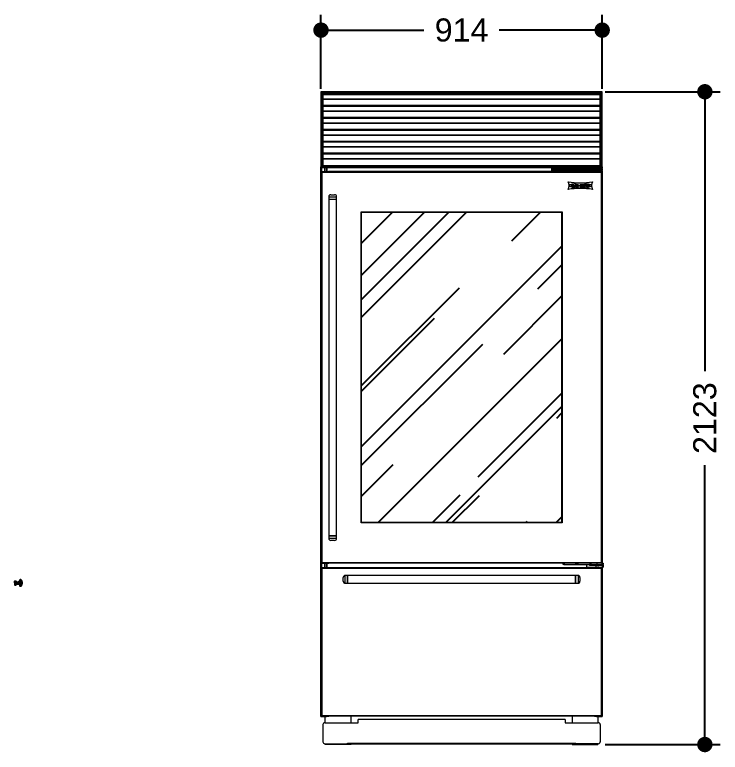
# Model space of a CAD drawing. Header units: inches. Extents: x -12478 to 399182, y -16583 to 525552.
# Drawn here: x -6618 to -4324, y 861 to 3259 of the extents above; entities that cross this region are included whole.
import ezdxf

# ---------------------------------------------------------------- set-up
doc = ezdxf.new("R2010")
doc.units = ezdxf.units.IN
doc.header["$LTSCALE"] = 1000
doc.header["$MEASUREMENT"] = 0
doc.layers.add('8', color=8, linetype='Continuous')
doc.layers.add('brass', color=40, linetype='Continuous')
doc.styles.get("Standard").update_dxf_attribs({"font": 'arial.ttf'})
doc.dimstyles.new('chester 50', dxfattribs={"dimscale": 0.5, "dimtxt": 150, "dimasz": 100, "dimexe": 100, "dimexo": 20, "dimgap": 80, "dimtad": 0, "dimdec": 0, "dimzin": 0, "dimdsep": 46, "dimtxsty": 'Standard', "dimblk": 'DOT', "dimcen": 100, "dimclrd": 1, "dimclre": 1, "dimclrt": 3, "dimadec": 0, "dimazin": 0, "dimtfac": 1, "dimtdec": 0, "dimtofl": 0, "dimtmove": 0, "dimatfit": 3, "dimfxl": 1, "dimtolj": 1, "dimtzin": 0, "dimlwd": -1, "dimarcsym": 0})

# ---------------------------------------------------------------- blocks, each defined once
blk = doc.blocks.new('logo')
at = {"color": 7, "linetype": 'Continuous', "lineweight": 15}
for p, q in [((8.729, 25.731), (8.619, 25.731)), ((8.658, 25.768), (8.803, 25.736)), ((8.833, 25.897), (8.701, 25.897)), ((8.704, 25.647), (8.833, 25.647)), ((8.88, 25.782), (8.733, 25.814)), ((8.736, 25.843), (8.786, 25.843)), ((8.807, 25.705), (8.749, 25.705)), ((8.816, 25.813), (8.919, 25.813)), ((9.036, 25.894), (8.949, 25.894)), ((8.949, 25.894), (8.949, 25.72)), ((8.949, 25.72), (8.96, 25.693)), ((8.96, 25.693), (8.991, 25.67)), ((8.991, 25.67), (9.037, 25.655)), ((9.036, 25.753), (9.036, 25.894)), ((9.04, 25.737), (9.036, 25.753)), ((9.037, 25.655), (9.091, 25.649)), ((9.052, 25.723), (9.04, 25.737)), ((9.07, 25.714), (9.052, 25.723)), ((9.091, 25.711), (9.07, 25.714)), ((9.112, 25.714), (9.091, 25.711)), ((9.091, 25.649), (9.145, 25.655)), ((9.13, 25.723), (9.112, 25.714)), ((9.142, 25.737), (9.13, 25.723)), ((9.146, 25.753), (9.142, 25.737)), ((9.145, 25.655), (9.191, 25.67)), ((9.146, 25.894), (9.146, 25.753)), ((9.232, 25.894), (9.146, 25.894)), ((9.191, 25.67), (9.222, 25.693)), ((9.222, 25.693), (9.232, 25.72)), ((9.232, 25.72), (9.232, 25.894)), ((9.281, 25.893), (9.281, 25.65)), ((9.515, 25.893), (9.281, 25.893)), ((9.281, 25.65), (9.543, 25.65)), ((9.466, 25.847), (9.374, 25.847)), ((9.374, 25.847), (9.374, 25.804)), ((9.374, 25.804), (9.46, 25.804)), ((9.374, 25.746), (9.374, 25.705)), ((9.464, 25.746), (9.374, 25.746)), ((9.374, 25.705), (9.465, 25.705)), ((9.539, 25.782), (9.54, 25.784)), ((9.539, 25.78), (9.539, 25.782)), ((9.539, 25.778), (9.539, 25.78)), ((9.539, 25.776), (9.539, 25.778)), ((9.54, 25.774), (9.539, 25.776)), ((9.54, 25.784), (9.541, 25.786)), ((9.541, 25.772), (9.54, 25.774)), ((9.541, 25.786), (9.543, 25.787)), ((9.558, 25.767), (9.541, 25.772)), ((9.543, 25.65), (9.554, 25.654)), ((9.554, 25.654), (9.569, 25.666)), ((9.572, 25.753), (9.558, 25.767)), ((9.569, 25.666), (9.58, 25.685)), ((9.581, 25.733), (9.572, 25.753)), ((9.58, 25.685), (9.584, 25.709)), ((9.584, 25.709), (9.581, 25.733)), ((9.614, 25.803), (9.614, 25.731)), ((9.76, 25.803), (9.614, 25.803)), ((9.614, 25.731), (9.76, 25.731)), ((9.76, 25.731), (9.76, 25.803)), ((9.784, 25.893), (9.784, 25.827)), ((10.055, 25.893), (9.784, 25.893)), ((9.914, 25.827), (9.784, 25.716)), ((9.784, 25.827), (9.914, 25.827)), ((9.784, 25.716), (9.784, 25.65)), ((9.784, 25.65), (10.055, 25.65)), ((9.925, 25.716), (10.055, 25.827)), ((10.055, 25.716), (9.925, 25.716)), ((10.055, 25.827), (10.055, 25.893)), ((10.055, 25.65), (10.055, 25.716)), ((10.347, 25.893), (10.094, 25.893)), ((10.094, 25.893), (10.094, 25.65)), ((10.094, 25.65), (10.347, 25.65)), ((10.167, 25.827), (10.347, 25.827)), ((10.167, 25.798), (10.167, 25.827)), ((10.316, 25.798), (10.167, 25.798)), ((10.167, 25.746), (10.316, 25.746)), ((10.167, 25.716), (10.167, 25.746)), ((10.347, 25.716), (10.167, 25.716)), ((10.316, 25.746), (10.316, 25.798)), ((10.347, 25.827), (10.347, 25.893)), ((10.347, 25.65), (10.347, 25.716)), ((10.386, 25.893), (10.386, 25.65)), ((10.613, 25.893), (10.386, 25.893)), ((10.386, 25.65), (10.476, 25.65)), ((10.578, 25.827), (10.476, 25.827)), ((10.476, 25.827), (10.476, 25.778)), ((10.476, 25.778), (10.578, 25.778)), ((10.476, 25.747), (10.531, 25.747)), ((10.476, 25.65), (10.476, 25.747)), ((10.531, 25.747), (10.582, 25.65)), ((10.582, 25.65), (10.681, 25.65)), ((10.681, 25.65), (10.631, 25.749)), ((10.72, 25.82), (10.713, 25.772)), ((10.713, 25.772), (10.72, 25.724)), ((10.739, 25.86), (10.72, 25.82)), ((10.72, 25.724), (10.739, 25.683)), ((10.768, 25.887), (10.739, 25.86)), ((10.739, 25.683), (10.768, 25.656)), ((10.802, 25.897), (10.768, 25.887)), ((10.768, 25.656), (10.802, 25.647)), ((10.908, 25.897), (10.802, 25.897)), ((10.802, 25.647), (10.908, 25.647)), ((10.813, 25.797), (10.81, 25.772)), ((10.81, 25.772), (10.813, 25.747)), ((10.821, 25.818), (10.813, 25.797)), ((10.813, 25.747), (10.821, 25.726)), ((10.833, 25.832), (10.821, 25.818)), ((10.821, 25.726), (10.833, 25.711)), ((10.846, 25.837), (10.833, 25.832)), ((10.833, 25.711), (10.847, 25.706)), ((10.863, 25.837), (10.846, 25.837)), ((10.847, 25.706), (10.863, 25.706)), ((10.877, 25.832), (10.863, 25.837)), ((10.863, 25.706), (10.877, 25.711)), ((10.889, 25.818), (10.877, 25.832)), ((10.877, 25.711), (10.889, 25.726)), ((10.897, 25.797), (10.889, 25.818)), ((10.889, 25.726), (10.897, 25.747)), ((10.9, 25.772), (10.897, 25.797)), ((10.897, 25.747), (10.9, 25.772)), ((10.942, 25.887), (10.908, 25.897)), ((10.908, 25.647), (10.942, 25.656)), ((10.971, 25.86), (10.942, 25.887)), ((10.942, 25.656), (10.971, 25.683)), ((10.99, 25.82), (10.971, 25.86)), ((10.971, 25.683), (10.99, 25.724)), ((10.996, 25.772), (10.99, 25.82)), ((10.99, 25.724), (10.996, 25.772))]:
    blk.add_line(p, q, dxfattribs=at)
for centre, radius, start, end in [((7.471, 25.775), 0.918, 327.85017, 32.14983), ((9.811, 35.777), 9.641, 260.67303, 279.32697), ((8.701, 25.815), 0.082, 89.69679, 179.69511), ((8.668, 25.815), 0.0488, 180.00363, 257.82661), ((8.704, 25.732), 0.0854, 180.75489, 270), ((8.736, 25.828), 0.0149, 89.99788, 258.27735), ((8.759, 25.733), 0.0306, 184.71573, 249.57106), ((8.786, 25.813), 0.0305, 359.99664, 89.99664), ((8.799, 25.72), 0.0169, 297.69631, 77.82661), ((8.833, 25.811), 0.0854, 0.81211, 90), ((8.833, 25.732), 0.0855, 270.00008, 0.87745), ((8.87, 25.734), 0.0488, 358.86437, 77.82919), ((9.46, 25.826), 0.0219, 270, 74.44758), ((9.465, 25.725), 0.0208, 270, 91.65501), ((9.519, 25.838), 0.0556, 294.9595, 94.74021), ((10.578, 25.803), 0.0244, 270, 90), ((10.613, 25.82), 0.0732, 284.08162, 90), ((12.151, 25.775), 0.918, 147.85017, 212.14983), ((9.811, 15.773), 9.641, 80.67303, 99.32697)]:
    blk.add_arc(centre, radius, start, end, dxfattribs=at)
blk.add_ellipse((9.811, 25.775), major_axis=(1.399, 0), ratio=0.242229, dxfattribs=at)
blk = doc.blocks.new('subzero-BI-36UG-S front RH')
h = blk.add_hatch()
h.set_pattern_fill('AR-RROOF', color=8, scale=10, angle=45)
h.paths.add_polyline_path([(27.702, 34.593), (2.107, 34.593), (2.107, -5.127), (27.7, -5.127)])
at = {"color": 7, "linetype": 'Continuous', "lineweight": 0}
for p, q in [((-3.096, 50.026), (-3.096, 49.835)), ((-3.02, 50.026), (-3.096, 50.026)), ((-3.096, 49.835), (-3.096, 40.393)), ((32.844, 49.895), (-3.036, 49.895)), ((-3.034, 49.833), (-2.876, 49.675)), ((-2.876, 49.675), (-3.034, 49.833)), ((-3.034, 49.833), (-3.034, 40.395)), ((32.842, 49.833), (-3.034, 49.833)), ((-2.659, 50.026), (-3.02, 50.026)), ((-3.02, 50.026), (-3.02, 49.895)), ((-2.876, 49.675), (-2.876, 40.553)), ((32.684, 49.675), (-2.876, 49.675)), ((-2.846, 49.645), (-2.846, 40.583)), ((32.654, 49.645), (-2.846, 49.645)), ((-2.376, 50.026), (-2.659, 50.026)), ((-2.659, 50.026), (-2.659, 49.895)), ((-2.346, 50.026), (-2.376, 50.026)), ((-2.376, 50.026), (-2.376, 49.895)), ((-2.346, 50.026), (-2.346, 49.895)), ((32.154, 50.026), (-2.346, 50.026)), ((-2.346, 49.895), (-2.346, 50.006)), ((32.154, 50.006), (-2.346, 50.006)), ((32.154, 49.895), (32.154, 50.026)), ((32.184, 50.026), (32.154, 50.026)), ((32.154, 50.006), (32.154, 49.895)), ((32.466, 50.026), (32.184, 50.026)), ((32.184, 49.895), (32.184, 50.026)), ((32.827, 50.026), (32.466, 50.026)), ((32.466, 49.895), (32.466, 50.026)), ((32.654, 40.583), (32.654, 49.645)), ((32.842, 49.833), (32.684, 49.675)), ((32.684, 49.675), (32.842, 49.833)), ((32.684, 40.553), (32.684, 49.675)), ((32.904, 50.026), (32.827, 50.026)), ((32.827, 49.895), (32.827, 50.026)), ((32.842, 40.395), (32.842, 49.833)), ((32.904, 49.835), (32.904, 50.026)), ((32.904, 40.393), (32.904, 49.835)), ((-2.846, 49.098), (32.654, 49.098)), ((-2.846, 49.06), (32.654, 49.06)), ((32.654, 48.243), (-2.846, 48.243)), ((-2.846, 48.171), (32.654, 48.171)), ((-2.846, 47.573), (32.654, 47.573)), ((-2.846, 47.535), (32.654, 47.535)), ((32.654, 46.718), (-2.846, 46.718)), ((-2.846, 46.646), (32.654, 46.646)), ((-2.846, 46.048), (32.654, 46.048)), ((-2.846, 46.01), (32.654, 46.01)), ((32.654, 45.193), (-2.846, 45.193)), ((-2.846, 45.121), (32.654, 45.121)), ((-2.846, 44.523), (32.654, 44.523)), ((-2.846, 44.485), (32.654, 44.485)), ((32.654, 43.668), (-2.846, 43.668)), ((-2.846, 43.596), (32.654, 43.596)), ((-2.846, 42.998), (32.654, 42.998)), ((-2.846, 42.96), (32.654, 42.96)), ((32.654, 42.143), (-2.846, 42.143)), ((-2.846, 42.071), (32.654, 42.071)), ((-2.846, 41.473), (32.654, 41.473)), ((-2.846, 41.435), (32.654, 41.435)), ((-3.096, -10.866), (-3.096, 40.393)), ((-3.096, 39.814), (-3.06, 39.814)), ((-3.096, 39.794), (-3.096, 39.814)), ((-3.096, 39.794), (-3.096, 39.775)), ((-3.096, 39.794), (-3.06, 39.794)), ((-3.096, -10.35), (-3.096, 39.775)), ((-3.096, 39.775), (-3.06, 39.775)), ((-3.06, 39.794), (-3.06, 39.814)), ((-3.006, 39.814), (-3.06, 39.814)), ((-3.06, 39.794), (-3.06, 39.775)), ((-3.058, 39.775), (32.866, 39.775)), ((-3.058, 39.764), (-3.058, 39.775)), ((-3.036, 40.333), (32.844, 40.333)), ((-2.876, 40.553), (-3.034, 40.395)), ((-3.034, 40.395), (-2.876, 40.553)), ((-3.034, 40.395), (32.842, 40.395)), ((-3.02, 40.333), (-3.02, 39.814)), ((-3.006, 39.814), (-2.31, 39.814)), ((-3.006, 39.775), (-3.006, 39.814)), ((-3.006, 39.685), (-3.006, -10.26)), ((32.814, 39.685), (-3.006, 39.685)), ((-2.876, 40.553), (32.684, 40.553)), ((-2.846, 40.583), (32.654, 40.583)), ((-2.659, 40.333), (-2.659, 39.814)), ((-2.376, 39.814), (-2.376, 40.333)), ((-2.346, 40.333), (-2.346, 39.814)), ((-2.31, 39.814), (-2.122, 39.814)), ((-2.31, 39.775), (-2.31, 39.814)), ((-2.122, 39.775), (-2.122, 39.814)), ((27.904, 39.796), (-2.114, 39.796)), ((26.429, 40.333), (26.429, 39.796)), ((26.429, 40.181), (27.126, 40.181)), ((26.429, 40.017), (27.126, 40.017)), ((27.126, 40.181), (27.152, 40.181)), ((27.126, 40.181), (27.126, 40.017)), ((27.126, 40.017), (27.152, 40.017)), ((27.152, 40.181), (27.152, 40.017)), ((27.152, 40.181), (27.652, 40.181)), ((27.152, 40.017), (27.652, 40.017)), ((27.35, 40.333), (27.35, 40.181)), ((27.35, 40.017), (27.35, 39.796)), ((27.652, 40.181), (28.126, 40.181)), ((27.652, 40.181), (27.652, 40.017)), ((27.652, 40.017), (28.126, 40.017)), ((27.904, 39.776), (27.904, 39.94)), ((27.904, 39.94), (28.004, 39.94)), ((28.004, 39.776), (27.904, 39.776)), ((29.529, 39.94), (28.004, 39.94)), ((28.004, 39.94), (28.004, 39.776)), ((29.529, 39.776), (28.004, 39.776)), ((28.064, 40.017), (28.064, 39.981)), ((28.064, 39.94), (28.064, 39.981)), ((28.114, 39.981), (28.064, 39.981)), ((29.852, 39.981), (28.114, 39.981)), ((28.114, 39.981), (28.114, 39.94)), ((28.126, 40.181), (28.29, 40.181)), ((28.126, 40.181), (28.126, 40.017)), ((28.126, 40.017), (28.29, 40.017)), ((28.29, 40.181), (28.29, 40.017)), ((28.29, 40.181), (29.688, 40.181)), ((28.29, 40.017), (29.688, 40.017)), ((28.841, 39.96), (28.841, 39.94)), ((28.841, 39.96), (28.857, 39.96)), ((28.841, 39.96), (28.841, 39.96)), ((28.841, 39.94), (28.841, 39.96)), ((28.857, 39.96), (28.857, 39.94)), ((28.857, 39.96), (29.847, 39.96)), ((28.938, 39.989), (28.963, 40.017)), ((28.997, 40.017), (28.987, 40.006)), ((28.987, 40.006), (29.4, 40.006)), ((28.987, 40.006), (28.987, 39.981)), ((29.11, 40.181), (29.246, 40.333)), ((29.28, 40.333), (29.144, 40.181)), ((29.4, 40.181), (29.4, 40.333)), ((29.4, 39.996), (29.4, 40.017)), ((29.4, 39.981), (29.4, 39.996)), ((29.4, 39.996), (29.408, 39.996)), ((29.408, 40.333), (29.408, 40.181)), ((29.408, 40.017), (29.408, 39.996)), ((29.408, 39.996), (29.77, 39.996)), ((29.529, 39.94), (29.594, 39.94)), ((29.529, 39.776), (29.529, 39.94)), ((29.594, 39.776), (29.529, 39.776)), ((29.594, 39.94), (29.688, 39.94)), ((29.594, 39.94), (29.594, 39.776)), ((29.594, 39.776), (29.688, 39.776)), ((29.688, 40.181), (29.751, 40.181)), ((29.688, 40.181), (29.688, 40.017)), ((29.688, 40.017), (29.751, 40.017)), ((29.688, 39.94), (29.751, 39.94)), ((29.688, 39.776), (29.688, 39.94)), ((29.751, 39.776), (29.688, 39.776)), ((29.751, 40.181), (31.928, 40.181)), ((29.751, 40.181), (29.751, 40.017)), ((29.751, 40.017), (31.928, 40.017)), ((29.751, 39.94), (31.928, 39.94)), ((29.751, 39.94), (29.751, 39.776)), ((29.751, 39.776), (31.928, 39.776)), ((29.847, 39.96), (30.284, 39.96)), ((29.847, 39.94), (29.847, 39.96)), ((30.257, 39.96), (30.321, 39.96)), ((30.284, 39.96), (30.906, 39.96)), ((30.284, 39.94), (30.284, 39.96)), ((30.455, 39.981), (32.029, 39.981)), ((30.538, 39.996), (30.899, 39.996)), ((30.899, 40.181), (30.899, 40.333)), ((30.899, 39.996), (30.899, 40.017)), ((30.899, 39.996), (30.907, 39.996)), ((30.906, 39.94), (30.906, 39.96)), ((30.907, 40.333), (30.907, 40.181)), ((30.907, 40.017), (30.907, 39.996)), ((30.907, 40.006), (31.321, 40.006)), ((30.907, 39.996), (30.907, 39.981)), ((31.164, 40.181), (31.028, 40.333)), ((31.061, 40.333), (31.197, 40.181)), ((31.321, 40.006), (31.311, 40.017)), ((31.321, 40.006), (31.321, 39.981)), ((31.344, 40.017), (31.369, 39.989)), ((31.928, 40.181), (32.028, 40.181)), ((31.928, 40.181), (31.928, 40.017)), ((31.928, 40.017), (32.028, 40.017)), ((31.928, 39.94), (32.028, 39.94)), ((31.928, 39.776), (31.928, 39.94)), ((32.028, 39.776), (31.928, 39.776)), ((31.93, 39.776), (31.93, 39.775)), ((32.028, 40.181), (32.028, 40.017)), ((32.028, 40.181), (32.904, 40.181)), ((32.028, 40.017), (32.028, 39.94)), ((32.028, 40.017), (32.904, 40.017)), ((32.028, 39.94), (32.028, 39.776)), ((32.028, 39.94), (32.904, 39.94)), ((32.028, 39.776), (32.868, 39.776)), ((32.029, 40.276), (32.029, 40.201)), ((32.029, 40.276), (32.904, 40.276)), ((32.029, 40.201), (32.904, 40.201)), ((32.118, 39.776), (32.118, 39.775)), ((32.154, 40.276), (32.154, 40.333)), ((32.154, 40.181), (32.154, 40.201)), ((32.184, 40.333), (32.184, 40.276)), ((32.184, 40.201), (32.184, 40.181)), ((32.466, 40.276), (32.466, 40.333)), ((32.466, 40.181), (32.466, 40.201)), ((32.842, 40.395), (32.684, 40.553)), ((32.684, 40.553), (32.842, 40.395)), ((32.814, 39.776), (32.814, 39.775)), ((32.814, -10.26), (32.814, 39.685)), ((32.827, 40.276), (32.827, 40.333)), ((32.827, 40.181), (32.827, 40.201)), ((32.866, 39.764), (32.866, 39.775)), ((32.868, 39.814), (32.904, 39.814)), ((32.868, 39.814), (32.868, 39.794)), ((32.868, 39.794), (32.868, 39.775)), ((32.868, 39.794), (32.904, 39.794)), ((32.868, 39.775), (32.904, 39.775)), ((32.904, 40.393), (32.904, 40.276)), ((32.904, 40.201), (32.904, 40.276)), ((32.904, 40.201), (32.904, 40.181)), ((32.904, 40.181), (32.904, 40.017)), ((32.904, 39.94), (32.904, 40.017)), ((32.904, 39.94), (32.904, 39.814)), ((32.904, 39.814), (32.904, 39.794)), ((32.904, 39.794), (32.904, 39.775)), ((32.904, 39.775), (32.904, -10.35)), ((-1.846, 36.837), (-1.346, 36.837)), ((-2.096, 36.587), (-1.096, 36.587)), ((-2.096, 36.587), (-2.096, 36.267)), ((-2.096, 36.267), (-1.096, 36.267)), ((-2.096, 36.262), (-2.096, -6.837)), ((-2.096, 36.262), (-1.096, 36.262)), ((-2.03, 36.267), (-2.03, 36.262)), ((-1.162, 36.262), (-1.162, 36.267)), ((-1.096, 36.267), (-1.096, 36.587)), ((-1.096, -6.837), (-1.096, 36.262)), ((-2.096, -6.837), (-1.096, -6.837)), ((-2.096, -6.842), (-2.096, -7.163)), ((-1.096, -6.842), (-2.096, -6.842)), ((-1.096, -7.163), (-2.096, -7.163)), ((-2.03, -6.837), (-2.03, -6.842)), ((-1.346, -7.413), (-1.846, -7.413)), ((-1.162, -6.842), (-1.162, -6.837)), ((-1.096, -7.163), (-1.096, -6.842)), ((-3.06, -10.35), (-3.096, -10.35)), ((-3.096, -10.37), (-3.096, -10.35)), ((-3.096, -10.37), (-3.06, -10.37)), ((-3.096, -10.39), (-3.096, -10.37)), ((-3.06, -10.37), (-3.06, -10.35)), ((-3.06, -10.39), (-3.06, -10.37)), ((-3.058, -10.339), (-3.058, -10.35)), ((32.866, -10.35), (-3.058, -10.35)), ((-3.006, -10.26), (32.814, -10.26)), ((-3.006, -10.39), (-3.006, -10.35)), ((-2.31, -10.39), (-2.31, -10.35)), ((-2.122, -10.39), (-2.122, -10.35)), ((27.904, -10.514), (27.904, -10.35)), ((28.004, -10.35), (28.004, -10.514)), ((29.529, -10.514), (29.529, -10.35)), ((29.594, -10.35), (29.594, -10.514)), ((29.688, -10.514), (29.688, -10.35)), ((29.751, -10.35), (29.751, -10.514)), ((31.368, -10.514), (31.368, -10.35)), ((31.426, -10.35), (31.426, -10.514)), ((32.215, -10.35), (32.215, -10.514)), ((32.866, -10.339), (32.866, -10.35)), ((32.904, -10.35), (32.868, -10.35)), ((32.868, -10.37), (32.868, -10.35)), ((32.868, -10.37), (32.904, -10.37)), ((32.868, -10.37), (32.868, -10.39)), ((32.904, -10.37), (32.904, -10.35)), ((32.904, -10.352), (33.021, -10.352)), ((32.904, -10.37), (32.904, -10.39)), ((33.021, -10.352), (33.021, -10.516)), ((-3.096, -10.39), (-3.06, -10.39)), ((-3.096, -10.866), (-3.06, -10.866)), ((-3.096, -10.885), (-3.096, -10.866)), ((-3.096, -10.885), (-3.096, -10.905)), ((-3.096, -10.885), (-3.06, -10.885)), ((-3.096, -29.905), (-3.096, -10.905)), ((-3.096, -10.905), (-3.06, -10.905)), ((-3.06, -10.39), (-3.006, -10.39)), ((-3.06, -10.885), (-3.06, -10.866)), ((-3.006, -10.866), (-3.06, -10.866)), ((-3.06, -10.885), (-3.06, -10.905)), ((-3.058, -10.916), (-3.058, -10.905)), ((-3.058, -10.905), (32.866, -10.905)), ((-3.02, -10.39), (-3.02, -10.866)), ((-2.31, -10.39), (-3.006, -10.39)), ((-3.006, -10.866), (-2.31, -10.866)), ((-3.006, -10.905), (-3.006, -10.866)), ((32.814, -10.995), (-3.006, -10.995)), ((-3.006, -10.995), (-3.006, -29.815)), ((-2.659, -10.39), (-2.659, -10.866)), ((-2.376, -10.866), (-2.376, -10.39)), ((-2.346, -10.39), (-2.346, -10.866)), ((-2.122, -10.39), (-2.31, -10.39)), ((-2.31, -10.905), (-2.31, -10.866)), ((-2.31, -10.866), (-2.122, -10.866)), ((-2.122, -10.905), (-2.122, -10.866)), ((28.004, -10.514), (27.904, -10.514)), ((28.004, -10.514), (29.529, -10.514)), ((28.021, -10.516), (28.021, -10.514)), ((28.121, -10.516), (28.021, -10.516)), ((28.121, -10.514), (28.121, -10.516)), ((28.121, -10.516), (29.646, -10.516)), ((29.594, -10.514), (29.529, -10.514)), ((29.594, -10.514), (29.688, -10.514)), ((29.646, -10.516), (29.646, -10.514)), ((29.711, -10.516), (29.646, -10.516)), ((29.751, -10.514), (29.688, -10.514)), ((29.711, -10.514), (29.711, -10.516)), ((29.711, -10.516), (29.806, -10.516)), ((29.751, -10.514), (31.368, -10.514)), ((29.806, -10.516), (29.806, -10.514)), ((29.869, -10.516), (29.806, -10.516)), ((29.869, -10.514), (29.869, -10.516)), ((29.869, -10.516), (31.486, -10.516)), ((30.909, -10.516), (30.909, -10.824)), ((30.909, -10.516), (30.909, -10.824)), ((30.909, -10.824), (32.091, -10.824)), ((30.909, -10.824), (30.909, -10.824)), ((31.14, -10.826), (32.208, -10.826)), ((31.255, -10.534), (31.255, -10.516)), ((31.255, -10.534), (31.302, -10.534)), ((31.268, -10.574), (32.091, -10.574)), ((31.302, -10.534), (31.302, -10.516)), ((31.302, -10.534), (32.029, -10.534)), ((31.426, -10.514), (31.368, -10.514)), ((31.426, -10.514), (32.215, -10.514)), ((31.486, -10.516), (31.486, -10.514)), ((31.543, -10.516), (31.486, -10.516)), ((31.543, -10.514), (31.543, -10.516)), ((31.543, -10.516), (32.029, -10.516)), ((31.93, -10.866), (32.118, -10.866)), ((31.93, -10.866), (31.93, -10.905)), ((32.029, -10.514), (32.029, -10.574)), ((32.091, -10.574), (32.904, -10.574)), ((32.091, -10.574), (32.38, -10.574)), ((32.091, -10.574), (32.091, -10.824)), ((32.091, -10.824), (32.904, -10.824)), ((32.118, -10.866), (32.814, -10.866)), ((32.118, -10.866), (32.118, -10.905)), ((32.154, -10.866), (32.154, -10.826)), ((32.184, -10.826), (32.184, -10.866)), ((32.208, -10.824), (32.208, -10.826)), ((32.208, -10.826), (33.021, -10.826)), ((32.215, -10.514), (32.904, -10.514)), ((32.254, -10.866), (32.254, -10.826)), ((32.269, -10.826), (32.269, -10.866)), ((32.317, -10.851), (32.317, -10.826)), ((32.317, -10.851), (32.317, -10.866)), ((32.481, -10.851), (32.317, -10.851)), ((32.38, -10.574), (32.904, -10.574)), ((32.481, -10.826), (32.481, -10.851)), ((32.481, -10.851), (32.481, -10.866)), ((32.868, -10.866), (32.814, -10.866)), ((32.814, -10.866), (32.814, -10.905)), ((32.814, -29.815), (32.814, -10.995)), ((32.827, -10.866), (32.827, -10.826)), ((32.866, -10.916), (32.866, -10.905)), ((32.868, -10.39), (32.904, -10.39)), ((32.868, -10.866), (32.904, -10.866)), ((32.868, -10.866), (32.868, -10.885)), ((32.868, -10.885), (32.904, -10.885)), ((32.868, -10.885), (32.868, -10.905)), ((32.868, -10.905), (32.904, -10.905)), ((32.904, -10.39), (32.904, -10.514)), ((32.904, -10.574), (32.904, -10.514)), ((32.904, -10.516), (33.021, -10.516)), ((32.904, -10.574), (32.904, -10.824)), ((32.904, -10.576), (33.021, -10.576)), ((32.904, -10.576), (33.021, -10.576)), ((32.904, -10.826), (32.904, -10.866)), ((32.904, -10.866), (32.904, -10.885)), ((32.904, -10.885), (32.904, -10.905)), ((32.904, -10.905), (32.904, -29.905)), ((33.021, -10.576), (33.021, -10.516)), ((33.021, -10.576), (33.021, -10.826)), ((-0.252, -12.655), (-0.252, -12.155)), ((0.318, -11.905), (-0.002, -11.905)), ((-0.002, -12.905), (-0.002, -11.905)), ((0.318, -12.905), (0.318, -11.905)), ((0.323, -11.971), (0.318, -11.971)), ((0.323, -12.905), (0.323, -11.905)), ((29.484, -11.905), (0.323, -11.905)), ((29.484, -12.905), (29.484, -11.905)), ((29.489, -11.971), (29.484, -11.971)), ((29.489, -11.905), (29.489, -12.905)), ((29.81, -11.905), (29.489, -11.905)), ((29.81, -11.905), (29.81, -12.905)), ((30.06, -12.155), (30.06, -12.655)), ((-0.002, -12.905), (0.318, -12.905)), ((0.318, -12.839), (0.323, -12.839)), ((0.323, -12.905), (29.484, -12.905)), ((29.484, -12.839), (29.489, -12.839)), ((29.489, -12.905), (29.81, -12.905)), ((-3.06, -29.905), (-3.096, -29.905)), ((-3.096, -29.925), (-3.096, -29.905)), ((-3.096, -29.925), (-3.06, -29.925)), ((-3.096, -29.944), (-3.096, -29.925)), ((-3.096, -29.944), (-3.06, -29.944)), ((-3.096, -29.974), (-3.096, -29.944)), ((-3.02, -29.974), (-3.096, -29.974)), ((-3.06, -29.925), (-3.06, -29.905)), ((-3.06, -29.944), (-3.06, -29.925)), ((-3.06, -29.944), (-3.006, -29.944)), ((-3.058, -29.894), (-3.058, -29.905)), ((32.866, -29.905), (-3.058, -29.905)), ((-3.02, -29.944), (-3.02, -29.974)), ((-3.02, -29.974), (-2.659, -29.974)), ((-3.006, -29.815), (32.814, -29.815)), ((-3.006, -29.944), (-3.006, -29.905)), ((-2.31, -29.944), (-3.006, -29.944)), ((-2.659, -29.944), (-2.659, -29.974)), ((-2.659, -29.974), (-2.376, -29.974)), ((-2.559, -30.756), (-2.559, -29.974)), ((-2.376, -29.974), (-2.376, -29.944)), ((-2.346, -29.974), (-2.376, -29.974)), ((-2.346, -29.944), (-2.346, -29.974)), ((-2.31, -29.944), (-2.31, -29.905)), ((-2.122, -29.944), (-2.31, -29.944)), ((-2.122, -29.944), (-2.122, -29.905)), ((0.753, -30.756), (0.753, -29.905)), ((29.054, -29.905), (29.054, -30.756)), ((31.93, -29.905), (31.93, -29.944)), ((32.118, -29.944), (31.93, -29.944)), ((32.118, -29.905), (32.118, -29.944)), ((32.814, -29.944), (32.118, -29.944)), ((32.154, -29.974), (32.154, -29.944)), ((32.184, -29.974), (32.154, -29.974)), ((32.184, -29.944), (32.184, -29.974)), ((32.184, -29.974), (32.466, -29.974)), ((32.366, -29.974), (32.366, -30.756)), ((32.466, -29.974), (32.466, -29.944)), ((32.466, -29.974), (32.827, -29.974)), ((32.814, -29.905), (32.814, -29.944)), ((32.814, -29.944), (32.868, -29.944)), ((32.827, -29.974), (32.827, -29.944)), ((32.904, -29.974), (32.827, -29.974)), ((32.866, -29.894), (32.866, -29.905)), ((32.904, -29.905), (32.868, -29.905)), ((32.868, -29.925), (32.868, -29.905)), ((32.868, -29.925), (32.904, -29.925)), ((32.868, -29.925), (32.868, -29.944)), ((32.868, -29.944), (32.904, -29.944)), ((32.904, -29.925), (32.904, -29.905)), ((32.904, -29.925), (32.904, -29.944)), ((32.904, -29.944), (32.904, -29.974)), ((-2.846, -31.006), (-2.846, -33.204)), ((-2.596, -30.756), (1.654, -30.756)), ((1.654, -30.329), (1.654, -30.36)), ((28.154, -30.329), (1.654, -30.329)), ((1.654, -30.756), (1.654, -30.36)), ((28.154, -30.36), (1.654, -30.36)), ((28.154, -30.36), (28.154, -30.329)), ((28.154, -30.36), (28.154, -30.756)), ((28.154, -30.756), (32.404, -30.756)), ((32.654, -31.006), (32.654, -33.204)), ((-2.596, -33.454), (0.279, -33.454)), ((-2.559, -33.554), (-2.559, -33.454)), ((0.753, -33.554), (-2.559, -33.554)), ((0.279, -33.454), (0.279, -33.394)), ((0.279, -33.394), (29.529, -33.394)), ((0.279, -33.446), (0.753, -33.446)), ((0.753, -33.554), (0.753, -33.446)), ((0.753, -33.454), (29.054, -33.454)), ((29.054, -33.446), (29.529, -33.446)), ((29.054, -33.446), (29.054, -33.554)), ((29.054, -33.554), (32.366, -33.554)), ((29.529, -33.454), (29.529, -33.394)), ((32.404, -33.454), (29.529, -33.454)), ((32.366, -33.454), (32.366, -33.554))]:
    blk.add_line(p, q, dxfattribs=at)
for points in [[(-3.066, 49.865), (-3.076, 49.855), (-3.085, 49.846), (-3.091, 49.84), (-3.095, 49.836), (-3.096, 49.835)], [(-3.034, 49.833), (-3.045, 49.844), (-3.056, 49.855), (-3.066, 49.865)], [(-3.066, 49.865), (-3.056, 49.855), (-3.045, 49.844), (-3.034, 49.833)], [(-2.876, 49.675), (-2.87, 49.669), (-2.865, 49.664), (-2.86, 49.658), (-2.855, 49.654), (-2.851, 49.65), (-2.849, 49.647), (-2.847, 49.646), (-2.846, 49.645)], [(32.654, 49.645), (32.654, 49.645), (32.655, 49.647), (32.658, 49.649), (32.661, 49.652), (32.664, 49.656), (32.669, 49.66), (32.673, 49.665), (32.678, 49.67), (32.684, 49.675)], [(32.684, 49.675), (32.678, 49.669), (32.672, 49.664), (32.667, 49.658), (32.662, 49.654), (32.659, 49.65), (32.656, 49.647), (32.654, 49.646), (32.654, 49.645)], [(32.842, 49.833), (32.853, 49.844), (32.864, 49.855), (32.874, 49.865)], [(32.874, 49.865), (32.864, 49.855), (32.853, 49.844), (32.842, 49.833)], [(32.874, 49.865), (32.864, 49.875), (32.855, 49.884), (32.849, 49.89), (32.845, 49.894), (32.844, 49.895)], [(-3.096, 40.393), (-3.095, 40.391), (-3.091, 40.387), (-3.085, 40.381), (-3.076, 40.373), (-3.066, 40.363)], [(-3.066, 40.363), (-3.056, 40.373), (-3.045, 40.383), (-3.034, 40.395)], [(-3.034, 40.395), (-3.045, 40.383), (-3.056, 40.373), (-3.066, 40.363)], [(-3.066, 40.363), (-3.056, 40.352), (-3.048, 40.344), (-3.041, 40.338), (-3.038, 40.334), (-3.036, 40.333)], [(-2.876, 40.553), (-2.87, 40.558), (-2.865, 40.564), (-2.86, 40.569), (-2.855, 40.574), (-2.851, 40.577), (-2.849, 40.58), (-2.847, 40.582), (-2.846, 40.583)], [(-2.846, 40.583), (-2.847, 40.582), (-2.848, 40.581), (-2.85, 40.579), (-2.853, 40.576), (-2.857, 40.572), (-2.861, 40.568), (-2.866, 40.563), (-2.871, 40.558), (-2.876, 40.553)], [(28.938, 39.989), (28.939, 39.989), (28.942, 39.99), (28.946, 39.992), (28.952, 39.994), (28.96, 39.997), (28.968, 39.999), (28.977, 40.003), (28.987, 40.006)], [(29.408, 39.996), (29.408, 39.992), (29.409, 39.991), (29.409, 39.987), (29.411, 39.984), (29.413, 39.982), (29.415, 39.981)], [(30.892, 39.981), (30.894, 39.981), (30.897, 39.984), (30.898, 39.989), (30.899, 39.992), (30.899, 39.993), (30.899, 39.996)], [(31.321, 40.006), (31.33, 40.003), (31.339, 39.999), (31.348, 39.997), (31.355, 39.994), (31.361, 39.992), (31.366, 39.99), (31.368, 39.989), (31.369, 39.989)], [(32.654, 40.583), (32.654, 40.582), (32.655, 40.581), (32.658, 40.579), (32.661, 40.576), (32.664, 40.572), (32.669, 40.568), (32.673, 40.563), (32.678, 40.558), (32.684, 40.553)], [(32.684, 40.553), (32.678, 40.558), (32.672, 40.564), (32.667, 40.569), (32.662, 40.574), (32.659, 40.577), (32.656, 40.58), (32.654, 40.582), (32.654, 40.583)], [(32.842, 40.395), (32.853, 40.383), (32.864, 40.373), (32.874, 40.363)], [(32.874, 40.363), (32.864, 40.373), (32.853, 40.383), (32.842, 40.395)], [(32.844, 40.333), (32.845, 40.334), (32.849, 40.338), (32.855, 40.344), (32.864, 40.352), (32.874, 40.363)], [(32.874, 40.363), (32.884, 40.373), (32.892, 40.381), (32.899, 40.387), (32.902, 40.391), (32.904, 40.393)], [(31.268, -10.574), (31.264, -10.572), (31.26, -10.565), (31.257, -10.555), (31.255, -10.543), (31.255, -10.534)]]:
    blk.add_lwpolyline(points, dxfattribs=at)
at = {"lineweight": 0}
for points in [[(2.047, 34.653), (27.76, 34.653), (27.76, -5.187), (2.047, -5.187)], [(2.107, 34.593), (27.702, 34.593), (27.7, -5.127), (2.107, -5.127)]]:
    blk.add_lwpolyline(points, close=True, dxfattribs=at)
at = {"color": 7, "linetype": 'Continuous', "lineweight": 0}
for centre, radius, start, end in [((-25.46, 72.289), 31.69, 314.96112, 315.03783), ((-74.181, -21.661), 100.862, 44.98847, 45.01258), ((-61.63, -44.639), 133.648, 44.98194, 45.00013), ((-2.948, 39.833), 0.159, 201.45168, 248.54939), ((-2.912, 39.803), 0.151, 190.58368, 231.34476), ((-3.147, 39.664), 0.142, 8.60261, 51.43504), ((-3.11, 39.642), 0.113, 22.36863, 55.82234), ((-2.066, 39.825), 0.057, 191.07076, 241.97913), ((28.285, 40.159), 0.221, 126.37773, 174.22489), ((28.92, 40.006), 0.0249, 269.80971, 318.08577), ((28.92, 40.006), 0.025, 270, 318.10149), ((28.928, 39.999), 0.0139, 316.4883, 319.83243), ((29.751, 39.992), 0.0185, 321.73297, 10.98893), ((29.785, 39.047), 0.949, 74.13872, 90.94932), ((30.108, 41.243), 1.288, 258.57437, 265.19737), ((30.511, 39.135), 0.861, 88.20241, 106.72315), ((30.231, 41.022), 1.065, 274.10122, 282.12015), ((30.556, 39.992), 0.0185, 169.00358, 218.27452), ((31.411, 40.027), 0.0569, 221.30749, 222.12479), ((31.387, 40.006), 0.0249, 221.90849, 270.19604), ((31.388, 40.006), 0.025, 221.89851, 270), ((32.955, 39.664), 0.142, 128.56188, 171.40124), ((32.756, 39.833), 0.159, 291.45018, 338.54982), ((32.72, 39.803), 0.151, 308.65547, 349.41746), ((32.919, 39.642), 0.113, 124.17488, 157.6362), ((-1.846, 36.587), 0.25, 90, 180), ((-1.346, 36.587), 0.25, 0, 90), ((-1.846, -7.163), 0.25, 180, 270), ((-1.346, -7.163), 0.25, 270, 0), ((-2.948, -10.408), 0.159, 111.45057, 158.5491), ((-2.912, -10.378), 0.151, 128.65532, 169.4169), ((-3.147, -10.239), 0.142, 308.5664, 351.3966), ((-3.11, -10.217), 0.113, 304.18384, 337.62649), ((-2.064, -10.402), 0.0586, 118.61543, 168.09477), ((32.955, -10.239), 0.142, 188.59955, 231.43668), ((32.919, -10.217), 0.113, 202.36867, 235.81894), ((32.756, -10.408), 0.159, 21.44939, 68.54986), ((32.72, -10.378), 0.151, 10.58196, 51.34445), ((-2.948, -10.847), 0.159, 201.45133, 248.54897), ((-2.912, -10.877), 0.151, 190.58351, 231.34428), ((-3.147, -11.016), 0.142, 8.60334, 51.43367), ((-3.111, -11.038), 0.113, 22.37345, 55.81617), ((-2.066, -10.855), 0.057, 191.07014, 241.98132), ((31.872, -10.853), 0.0586, 298.62158, 348.09074), ((32.755, -10.847), 0.159, 291.45056, 338.55019), ((32.72, -10.877), 0.151, 308.65593, 349.41766), ((32.954, -11.016), 0.142, 128.56332, 171.40045), ((32.918, -11.038), 0.113, 124.18106, 157.63133), ((-0.002, -12.155), 0.25, 90, 180), ((29.81, -12.155), 0.25, 0, 90), ((-0.002, -12.655), 0.25, 180, 270), ((29.81, -12.655), 0.25, 270, 0), ((-2.948, -29.963), 0.159, 111.45121, 158.54881), ((-2.912, -29.933), 0.151, 128.65591, 169.41658), ((-3.147, -29.794), 0.142, 308.56684, 351.39644), ((-3.111, -29.772), 0.113, 304.18368, 337.62691), ((-2.065, -29.956), 0.0586, 118.61601, 168.09488), ((31.874, -29.955), 0.057, 11.07173, 61.98357), ((32.954, -29.794), 0.142, 188.59978, 231.43618), ((32.918, -29.772), 0.113, 202.36831, 235.81909), ((32.755, -29.963), 0.159, 21.44967, 68.54926), ((32.72, -29.933), 0.151, 10.58225, 51.34388), ((-2.596, -31.006), 0.25, 90, 180), ((32.404, -31.006), 0.25, 0, 90), ((-2.596, -33.204), 0.25, 180, 270), ((32.404, -33.204), 0.25, 270, 0)]:
    blk.add_arc(centre, radius, start, end, dxfattribs=at)
blk.add_ellipse((31.298, -10.534), major_axis=(0, 0.04), ratio=0.098226, start_param=3.141593, end_param=4.712389, dxfattribs=at)
at = {"lineweight": 0}
blk.add_blockref('logo', (20.297, 12.232), dxfattribs=at)
blk = doc.blocks.new('_Dot')
at = {"color": 0, "linetype": 'ByBlock', "lineweight": -2}
blk.add_line((-0.5, 0), (-1, 0), dxfattribs=at)
at = {"color": 0, "linetype": 'ByBlock', "const_width": 0.5}
blk.add_lwpolyline([(-0.25, 0, 1), (0.25, 0, 1)], format="xyb", close=True, dxfattribs=at)
blk = doc.blocks.new('*D227')
at = {"layer": '8', "color": 1, "lineweight": -2, "transparency": 16777216}
for p, q in [((-4698.1, 3008.8), (-4324.2, 3008.8)), ((-4698.1, 885.9), (-4324.2, 885.9))]:
    blk.add_line(p, q, dxfattribs=at)
at = {"layer": '8', "color": 1, "transparency": 16777216}
for p, q in [((-4374.2, 2958.8), (-4374.2, 2100)), ((-4374.2, 935.9), (-4374.2, 1794.7))]:
    blk.add_line(p, q, dxfattribs=at)
at = {"layer": 'Defpoints', "color": 0, "transparency": 16777216}
for p in [(-4708.1, 3008.8), (-4708.1, 885.9), (-4374.2, 885.9)]:
    blk.add_point(p, dxfattribs=at)
at = {"layer": '8', "color": 1, "transparency": 16777216, "xscale": 50, "yscale": 50, "zscale": 50}
for p, rotation in [((-4374.2, 3008.8), 90), ((-4374.2, 885.9), 270)]:
    blk.add_blockref('_Dot', p, dxfattribs=dict(at, rotation=rotation))
at = {"layer": '8', "color": 3, "transparency": 16777216, "insert": (-4374.2, 1947.4), "char_height": 75, "attachment_point": 5, "rotation": 90}
blk.add_mtext('\\A1;2123', dxfattribs=at)
blk = doc.blocks.new('*D228')
at = {"layer": '8', "color": 1, "lineweight": -2, "transparency": 16777216}
for p, q in [((-5622.5, 3018.8), (-5622.5, 3259.2)), ((-4708.1, 3018.8), (-4708.1, 3259.2))]:
    blk.add_line(p, q, dxfattribs=at)
at = {"layer": '8', "color": 1, "transparency": 16777216}
for p, q in [((-5572.5, 3209.2), (-5288, 3209.2)), ((-4758.1, 3209.2), (-5042.6, 3209.2))]:
    blk.add_line(p, q, dxfattribs=at)
at = {"layer": 'Defpoints', "color": 0, "transparency": 16777216}
for p in [(-4708.1, 3209.2), (-5622.5, 3008.8), (-4708.1, 3008.8)]:
    blk.add_point(p, dxfattribs=at)
at = {"layer": '8', "color": 1, "transparency": 16777216, "xscale": 50, "yscale": 50, "zscale": 50, "rotation": 180}
blk.add_blockref('_Dot', (-5622.5, 3209.2), dxfattribs=at)
at = {"layer": '8', "color": 1, "transparency": 16777216, "xscale": 50, "yscale": 50, "zscale": 50}
blk.add_blockref('_Dot', (-4708.1, 3209.2), dxfattribs=at)
at = {"layer": '8', "color": 3, "transparency": 16777216, "insert": (-5165.3, 3209.2), "char_height": 75, "attachment_point": 5}
blk.add_mtext('\\A1;914', dxfattribs=at)
blk = doc.blocks.new('bouton profil')
at = {"layer": 'brass'}
for p, q in [((49959.6, 3147.6, 0), (49959.6, 3143.9, 0)), ((49959.7, 3145.8, 0), (49961.1, 3145.8, 0)), ((49961.1, 3155.2, 0), (49961.1, 3136.3, 0)), ((49976.9, 3149.8, 0), (49976.9, 3141.8, 0)), ((49978.9, 3149.8, 0), (49978.9, 3141.8, 0))]:
    blk.add_line(p, q, dxfattribs=at)
at = {"layer": 'brass', "elevation": 0}
for points in [[(49962.6, 3145.8), (49962.6, 3155.2), (49961.1, 3155.2), (49961.1, 3154.2, 0.085848), (49959.6, 3147.6, 0.085848)], [(49962.6, 3145.8), (49962.6, 3136.3), (49961.1, 3136.3), (49961.1, 3137.3, -0.085596), (49959.6, 3143.9, -0.085596)], [(49962.6, 3145.8), (49962.6, 3136.3), (49961.1, 3136.3), (49961.1, 3137.3, -0.085848), (49959.6, 3143.9, -0.085848)], [(49982.4, 3145.8), (49982.4, 3151.8), (49978.9, 3151.8), (49978.9, 3149.8, 0.934312), (49976.9, 3149.8, -0.551788), (49964.6, 3154.9, 1.294855)], [(49982.4, 3145.8), (49982.4, 3139.8), (49978.9, 3139.8), (49978.9, 3141.8, -0.934312), (49976.9, 3141.8, 0.551788), (49964.6, 3136.7, -1.294855)]]:
    blk.add_lwpolyline(points, format="xyb", dxfattribs=at)
for points in [[(49962.6, 3145.8), (49962.6, 3156.2), (49964.6, 3156.2), (49964.6, 3145.8)], [(49962.6, 3145.8), (49962.6, 3135.3), (49964.6, 3135.3), (49964.6, 3145.8)]]:
    blk.add_lwpolyline(points, dxfattribs=at)
at = {"layer": 'brass'}
for centre, radius, start, end in [((49963.4, 3145.8, 0), 4.24, 152.1249, 207.8751), ((49961.9, 3146.8, 0), 2.32, 110.6393, 176.8177), ((49958.8, 3143.2, 0), 3.46, 48.6001, 76.7894), ((49958.8, 3148.4, 0), 3.46, 283.2106, 311.3999), ((49961.9, 3144.7, 0), 2.32, 183.1823, 249.3607), ((49969.8, 3146.6, 0), 10.2, 148.4918, 173.5006), ((49969.8, 3145, 0), 10.2, 186.4994, 211.5082), ((49953.4, 3151.5, 0), 8.11, 321.7352, 341.8577), ((49960.9, 3147.6, 0), 1.39, 83.2397, 147.9557), ((49953.4, 3140, 0), 8.11, 18.1423, 38.2648), ((49960.9, 3143.9, 0), 1.39, 212.0443, 276.7603), ((49963.2, 3149, 0), 3.55, 125.9733, 154.6896), ((49952.5, 3152.9, 0), 8.68, 331.8601, 353.8451), ((49952.5, 3138.7, 0), 8.68, 6.1549, 28.1399), ((49949.9, 3155.3, 0), 11.2, 339.0359, 354.6279), ((49963.2, 3142.5, 0), 3.55, 205.3104, 234.0267), ((49949.9, 3136.3, 0), 11.2, 5.3721, 20.9641)]:
    blk.add_arc(centre, radius, start, end, dxfattribs=at)

msp = doc.modelspace()

# ---------------------------------------------------------------- block references
at = {"xscale": 25.4, "yscale": 25.4, "zscale": 25.4}
msp.add_blockref('subzero-BI-36UG-S front RH', (-5543.9, 1738.2), dxfattribs=at)
at = {"layer": 'brass', "color": 0, "xscale": -1, "rotation": 359.9999999999895}
msp.add_blockref('bouton profil', (43364, -1734.4, 0), dxfattribs=at)

# ---------------------------------------------------------------- dimensions: what is measured, and where the dimension line sits
at = {"layer": '8', "color": 2}
dim = msp.add_linear_dim(base=(-4708.1, 3209.2), p1=(-5622.5, 3008.8), p2=(-4708.1, 3008.8), dimstyle='chester 50', dxfattribs=at)
dim.commit()
dim.dimension.update_dxf_attribs({"geometry": '*D228', "text_midpoint": (-5165.3, 3209.2)})
dim = msp.add_linear_dim(base=(-4374.2, 885.9), p1=(-4708.1, 3008.8), p2=(-4708.1, 885.9), angle=90, dimstyle='chester 50', dxfattribs=at)
dim.commit()
dim.dimension.update_dxf_attribs({"geometry": '*D227', "text_midpoint": (-4374.2, 1947.4)})

doc.saveas('drawing.dxf')
